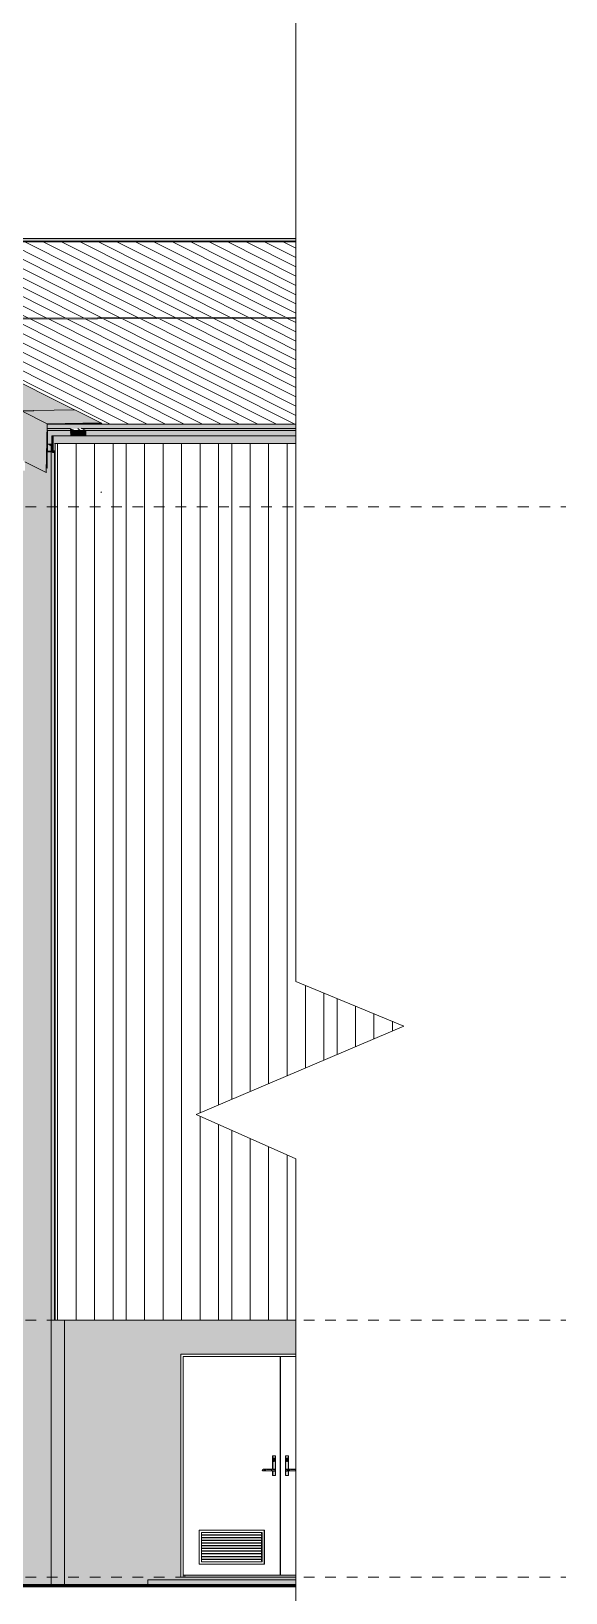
# Model space of a CAD drawing. Header units: metres. Extents: x 902 to 1205, y -4 to 36.
# Drawn here: x 1199.72 to 1204.71, y 5.09 to 19.68 of the extents above; entities that cross this region are included whole.
import ezdxf

# ---------------------------------------------------------------- set-up
doc = ezdxf.new("R2010")
doc.units = ezdxf.units.M
doc.linetypes.add('AEC_Center', pattern=[0.024, 0.012, -0.004, 0.004, -0.004])
for name, color, linetype, lineweight in [('A-DETL', 90, 'Continuous', 13), ('A-DOOR', 31, 'Continuous', 5), ('A-DOOR-FRAM', 31, 'Continuous', 5), ('A-FLOR', 192, 'Continuous', 5), ('A-FLOR-LEVL', 51, 'Continuous', 5), ('A-GLAZ', 151, 'Continuous', 5), ('A-ROOF', 132, 'Continuous', 5), ('A-ROOF-OTLN', 132, 'Continuous', 5), ('A-ROOF-PATT', 132, 'Continuous', 5), ('A-WALL', 113, 'Continuous', 5), ('A-WALL-PATT', 111, 'Continuous', 5), ('P-SANR-FIXT', 6, 'Continuous', 5), ('Q-SPCQ', 91, 'Continuous', 5)]:
    doc.layers.add(name, color=color, linetype=linetype, lineweight=lineweight)

# ---------------------------------------------------------------- blocks, each defined once
blk = doc.blocks.new('X_Door-Panel-Hinge-Standard - Standard-3351174-North - Grids B')
at = {"layer": 'A-DOOR'}
for p, q in [((1696.325, 5.26), (1696.325, 7.3)), ((1696.469, 7.3), (1696.325, 7.3)), ((1696.469, 5.26), (1696.325, 5.26))]:
    blk.add_line(p, q, dxfattribs=at)
blk = doc.blocks.new('X_Door-Panel-Hinge-Standard - Standard-3351107-North - Grids B')
at = {"layer": 'A-DOOR'}
for p, q in [((1695.417, 5.26), (1695.417, 7.3)), ((1696.323, 7.3), (1695.417, 7.3)), ((1696.323, 7.3), (1696.323, 5.26)), ((1695.567, 5.678), (1695.565, 5.68)), ((1695.565, 5.68), (1695.565, 5.36)), ((1695.565, 5.68), (1696.175, 5.68)), ((1695.567, 5.678), (1696.174, 5.678)), ((1695.567, 5.362), (1695.567, 5.678)), ((1695.587, 5.658), (1695.587, 5.382)), ((1695.587, 5.658), (1696.154, 5.658)), ((1695.587, 5.656), (1696.149, 5.656)), ((1696.15, 5.636), (1695.587, 5.636)), ((1695.587, 5.633), (1696.15, 5.633)), ((1696.15, 5.611), (1695.587, 5.611)), ((1695.587, 5.608), (1696.15, 5.608)), ((1696.15, 5.586), (1695.587, 5.586)), ((1695.587, 5.583), (1696.15, 5.583)), ((1696.15, 5.56), (1695.587, 5.56)), ((1695.587, 5.557), (1696.15, 5.557)), ((1696.148, 5.656), (1696.15, 5.636)), ((1696.148, 5.633), (1696.15, 5.611)), ((1696.148, 5.608), (1696.15, 5.586)), ((1696.148, 5.583), (1696.15, 5.56)), ((1696.148, 5.557), (1696.15, 5.535)), ((1696.149, 5.644), (1696.149, 5.656)), ((1696.149, 5.619), (1696.149, 5.633)), ((1696.149, 5.594), (1696.149, 5.608)), ((1696.149, 5.568), (1696.149, 5.583)), ((1696.149, 5.543), (1696.149, 5.557)), ((1696.15, 5.636), (1696.15, 5.633)), ((1696.15, 5.611), (1696.15, 5.608)), ((1696.15, 5.586), (1696.15, 5.583)), ((1696.15, 5.56), (1696.15, 5.557)), ((1696.151, 5.658), (1696.151, 5.382)), ((1696.154, 5.382), (1696.154, 5.658)), ((1696.175, 5.68), (1696.174, 5.678)), ((1696.174, 5.678), (1696.174, 5.362)), ((1696.175, 5.36), (1696.175, 5.68)), ((1696.15, 5.535), (1695.587, 5.535)), ((1695.587, 5.532), (1696.15, 5.532)), ((1696.15, 5.51), (1695.587, 5.51)), ((1695.587, 5.507), (1696.15, 5.507)), ((1696.15, 5.485), (1695.587, 5.485)), ((1695.587, 5.482), (1696.15, 5.482)), ((1696.15, 5.46), (1695.587, 5.46)), ((1695.587, 5.457), (1696.15, 5.457)), ((1696.15, 5.434), (1695.587, 5.434)), ((1695.587, 5.431), (1696.15, 5.431)), ((1696.15, 5.409), (1695.587, 5.409)), ((1695.587, 5.406), (1696.15, 5.406)), ((1696.148, 5.532), (1696.15, 5.51)), ((1696.148, 5.507), (1696.15, 5.485)), ((1696.148, 5.482), (1696.15, 5.46)), ((1696.148, 5.457), (1696.15, 5.434)), ((1696.148, 5.431), (1696.15, 5.409)), ((1696.148, 5.406), (1696.15, 5.384)), ((1696.149, 5.518), (1696.149, 5.532)), ((1696.149, 5.493), (1696.149, 5.507)), ((1696.149, 5.468), (1696.149, 5.482)), ((1696.149, 5.442), (1696.149, 5.457)), ((1696.149, 5.417), (1696.149, 5.431)), ((1696.149, 5.392), (1696.149, 5.406)), ((1696.15, 5.535), (1696.15, 5.532)), ((1696.15, 5.51), (1696.15, 5.507)), ((1696.15, 5.485), (1696.15, 5.482)), ((1696.15, 5.46), (1696.15, 5.457)), ((1696.15, 5.434), (1696.15, 5.431)), ((1696.15, 5.409), (1696.15, 5.406)), ((1696.323, 5.26), (1695.417, 5.26)), ((1695.567, 5.362), (1695.565, 5.36)), ((1695.565, 5.36), (1696.175, 5.36)), ((1696.174, 5.362), (1695.567, 5.362)), ((1696.15, 5.384), (1695.586, 5.384)), ((1695.587, 5.382), (1696.154, 5.382)), ((1696.174, 5.362), (1696.175, 5.36))]:
    blk.add_line(p, q, dxfattribs=at)
blk = doc.blocks.new('X_Door-Frame-Metal - Standard-3351378-North - Grids B')
at = {"layer": 'A-DOOR-FRAM'}
for p, q in [((1695.393, 5.24), (1695.393, 7.322)), ((1695.395, 7.322), (1695.393, 7.322)), ((1696.469, 7.322), (1695.395, 7.322)), ((1695.395, 7.322), (1695.395, 5.24)), ((1695.415, 5.24), (1695.415, 7.302)), ((1695.415, 7.302), (1696.469, 7.302)), ((1695.432, 5.24), (1695.432, 5.26)), ((1695.395, 5.24), (1695.393, 5.24)), ((1695.395, 5.24), (1695.415, 5.24))]:
    blk.add_line(p, q, dxfattribs=at)
blk = doc.blocks.new('X_Door-Handle-Lockwood 4800 Series Lever - Standard-764996-North - Grids B')
at = {"layer": 'A-DOOR'}
h = blk.add_hatch(color=256, dxfattribs=at)
h.paths.add_polyline_path([(1696.279, 6.374), (1696.272, 6.323), (1696.268, 6.321), (1696.261, 6.322), (1696.256, 6.328), (1696.256, 6.343), (1696.257, 6.348), (1696.263, 6.353), (1696.271, 6.352), (1696.276, 6.348), (1696.276, 6.354)])
h.paths.add_polyline_path([(1696.278, 6.19), (1696.279, 6.191), (1696.278, 6.375), (1696.253, 6.374), (1696.253, 6.248), (1696.271, 6.249), (1696.275, 6.243), (1696.274, 6.235), (1696.268, 6.23), (1696.261, 6.231), (1696.257, 6.232), (1696.253, 6.232), (1696.254, 6.19)])
for points in [[(1696.256, 6.331), (1696.257, 6.331), (1696.257, 6.343), (1696.256, 6.343)], [(1696.266, 6.321), (1696.271, 6.322), (1696.276, 6.331), (1696.275, 6.348), (1696.264, 6.353), (1696.257, 6.346), (1696.257, 6.328), (1696.261, 6.322)], [(1696.247, 6.24), (1696.246, 6.248), (1696.196, 6.246), (1696.197, 6.24), (1696.21, 6.24)], [(1696.196, 6.232), (1696.246, 6.234), (1696.247, 6.24), (1696.197, 6.238), (1696.196, 6.233)], [(1696.252, 6.24), (1696.274, 6.24), (1696.268, 6.246), (1696.246, 6.247), (1696.25, 6.242)], [(1696.256, 6.232), (1696.269, 6.234), (1696.274, 6.24), (1696.25, 6.238), (1696.247, 6.233), (1696.252, 6.232)]]:
    blk.add_hatch(color=256, dxfattribs=at).paths.add_polyline_path(points)
h = blk.add_hatch(color=256, dxfattribs=at)
h.paths.add_polyline_path([(1696.167, 6.232), (1696.182, 6.234), (1696.196, 6.233), (1696.188, 6.24), (1696.164, 6.24)])
h.paths.add_polyline_path([(1696.167, 6.232), (1696.161, 6.24), (1696.164, 6.232)])
h = blk.add_hatch(color=256, dxfattribs=at)
h.paths.add_polyline_path([(1696.167, 6.248), (1696.163, 6.247), (1696.164, 6.244), (1696.166, 6.247)])
h.paths.add_polyline_path([(1696.171, 6.24), (1696.191, 6.24), (1696.196, 6.247), (1696.167, 6.248), (1696.164, 6.24), (1696.171, 6.24)])
h = blk.add_hatch(color=256, dxfattribs=at)
h.paths.add_polyline_path([(1696.251, 6.191), (1696.253, 6.191), (1696.251, 6.232)])
h.paths.add_polyline_path([(1696.251, 6.247), (1696.253, 6.248), (1696.251, 6.248)])
for p, q in [((1696.251, 6.247), (1696.251, 6.374)), ((1696.254, 6.375), (1696.252, 6.375)), ((1696.253, 6.374), (1696.253, 6.248)), ((1696.278, 6.375), (1696.254, 6.375)), ((1696.256, 6.331), (1696.256, 6.343)), ((1696.257, 6.343), (1696.257, 6.331)), ((1696.266, 6.353), (1696.264, 6.353)), ((1696.264, 6.321), (1696.266, 6.321)), ((1696.276, 6.331), (1696.276, 6.343)), ((1696.277, 6.357), (1696.277, 6.353)), ((1696.279, 6.191), (1696.279, 6.374)), ((1696.164, 6.248), (1696.163, 6.248)), ((1696.163, 6.232), (1696.164, 6.232)), ((1696.245, 6.248), (1696.195, 6.248)), ((1696.195, 6.232), (1696.245, 6.232)), ((1696.251, 6.239), (1696.251, 6.241)), ((1696.251, 6.191), (1696.251, 6.233)), ((1696.252, 6.19), (1696.254, 6.19)), ((1696.253, 6.232), (1696.253, 6.191)), ((1696.254, 6.19), (1696.278, 6.19)), ((1696.267, 6.248), (1696.264, 6.248)), ((1696.264, 6.232), (1696.267, 6.232))]:
    blk.add_line(p, q, dxfattribs=at)
at = {"layer": 'A-DOOR', "flags": 128}
for points in [[(1696.195, 6.248), (1696.194, 6.248), (1696.193, 6.248), (1696.192, 6.248), (1696.191, 6.248), (1696.19, 6.248), (1696.189, 6.248), (1696.188, 6.248), (1696.187, 6.248), (1696.186, 6.248), (1696.185, 6.248), (1696.183, 6.248), (1696.182, 6.248), (1696.181, 6.248), (1696.18, 6.248), (1696.179, 6.248), (1696.178, 6.248), (1696.177, 6.248), (1696.177, 6.248), (1696.176, 6.248), (1696.175, 6.248), (1696.174, 6.248), (1696.173, 6.248), (1696.172, 6.248), (1696.171, 6.248), (1696.171, 6.248), (1696.17, 6.248), (1696.169, 6.248), (1696.169, 6.248), (1696.168, 6.248), (1696.167, 6.248), (1696.167, 6.248), (1696.166, 6.248), (1696.166, 6.248), (1696.166, 6.248), (1696.165, 6.248), (1696.165, 6.248), (1696.164, 6.248), (1696.164, 6.248), (1696.164, 6.248), (1696.164, 6.248)], [(1696.164, 6.232), (1696.164, 6.232), (1696.164, 6.232), (1696.165, 6.232), (1696.165, 6.232), (1696.165, 6.232), (1696.166, 6.232), (1696.166, 6.232), (1696.167, 6.232), (1696.167, 6.232), (1696.168, 6.232), (1696.168, 6.232), (1696.169, 6.232), (1696.17, 6.232), (1696.171, 6.232), (1696.171, 6.232), (1696.172, 6.232), (1696.173, 6.232), (1696.174, 6.232), (1696.175, 6.232), (1696.175, 6.232), (1696.176, 6.232), (1696.177, 6.232), (1696.178, 6.232), (1696.179, 6.232), (1696.18, 6.232), (1696.181, 6.232), (1696.182, 6.232), (1696.183, 6.232), (1696.184, 6.232), (1696.185, 6.232), (1696.186, 6.232), (1696.187, 6.232), (1696.188, 6.232), (1696.19, 6.232), (1696.191, 6.232), (1696.192, 6.232), (1696.193, 6.232), (1696.194, 6.232), (1696.195, 6.232), (1696.195, 6.232)], [(1696.268, 6.248), (1696.268, 6.248), (1696.268, 6.248), (1696.268, 6.248), (1696.267, 6.248), (1696.267, 6.248), (1696.267, 6.248), (1696.267, 6.248), (1696.266, 6.248), (1696.266, 6.248), (1696.266, 6.248), (1696.265, 6.248), (1696.265, 6.248), (1696.264, 6.248), (1696.264, 6.248), (1696.263, 6.248), (1696.262, 6.248), (1696.262, 6.248), (1696.261, 6.248), (1696.26, 6.248), (1696.26, 6.248), (1696.259, 6.248), (1696.258, 6.248), (1696.257, 6.248), (1696.256, 6.248), (1696.255, 6.248), (1696.254, 6.248), (1696.253, 6.248), (1696.253, 6.248), (1696.252, 6.248), (1696.251, 6.248), (1696.25, 6.248), (1696.249, 6.248), (1696.247, 6.248), (1696.246, 6.248), (1696.245, 6.248)], [(1696.245, 6.232), (1696.247, 6.232), (1696.248, 6.232), (1696.249, 6.232), (1696.25, 6.232), (1696.251, 6.232), (1696.252, 6.232), (1696.253, 6.232), (1696.254, 6.232), (1696.255, 6.232), (1696.255, 6.232), (1696.256, 6.232), (1696.257, 6.232), (1696.258, 6.232), (1696.259, 6.232), (1696.26, 6.232), (1696.26, 6.232), (1696.261, 6.232), (1696.262, 6.232), (1696.262, 6.232), (1696.263, 6.232), (1696.264, 6.232), (1696.264, 6.232), (1696.265, 6.232), (1696.265, 6.232), (1696.266, 6.232), (1696.266, 6.232), (1696.266, 6.232), (1696.267, 6.232), (1696.267, 6.232), (1696.267, 6.232), (1696.267, 6.232), (1696.268, 6.232), (1696.268, 6.232), (1696.268, 6.232), (1696.268, 6.232)], [(1696.267, 6.248), (1696.268, 6.248), (1696.268, 6.248), (1696.268, 6.248), (1696.268, 6.248)], [(1696.268, 6.232), (1696.268, 6.232), (1696.268, 6.232), (1696.268, 6.232), (1696.267, 6.232), (1696.267, 6.232)], [(1696.268, 6.248), (1696.268, 6.248), (1696.268, 6.248), (1696.269, 6.248), (1696.269, 6.248), (1696.269, 6.248), (1696.27, 6.248), (1696.27, 6.248), (1696.27, 6.248), (1696.271, 6.247), (1696.271, 6.247), (1696.271, 6.247), (1696.271, 6.247), (1696.272, 6.247), (1696.272, 6.247), (1696.272, 6.247), (1696.273, 6.246), (1696.273, 6.246), (1696.273, 6.246), (1696.273, 6.246), (1696.274, 6.246), (1696.274, 6.245), (1696.274, 6.245), (1696.274, 6.245), (1696.274, 6.245), (1696.275, 6.244), (1696.275, 6.244), (1696.275, 6.244), (1696.275, 6.243), (1696.275, 6.243), (1696.275, 6.243), (1696.275, 6.243), (1696.275, 6.242), (1696.276, 6.242), (1696.276, 6.242), (1696.276, 6.241), (1696.276, 6.241), (1696.276, 6.241), (1696.276, 6.24), (1696.276, 6.24), (1696.276, 6.24)], [(1696.276, 6.24), (1696.276, 6.24), (1696.276, 6.239), (1696.276, 6.239), (1696.276, 6.239), (1696.276, 6.238), (1696.276, 6.238), (1696.275, 6.238), (1696.275, 6.237), (1696.275, 6.237), (1696.275, 6.237), (1696.275, 6.237), (1696.275, 6.236), (1696.275, 6.236), (1696.275, 6.236), (1696.274, 6.235), (1696.274, 6.235), (1696.274, 6.235), (1696.274, 6.235), (1696.274, 6.234), (1696.273, 6.234), (1696.273, 6.234), (1696.273, 6.234), (1696.273, 6.234), (1696.272, 6.233), (1696.272, 6.233), (1696.272, 6.233), (1696.272, 6.233), (1696.271, 6.233), (1696.271, 6.233), (1696.271, 6.233), (1696.27, 6.232), (1696.27, 6.232), (1696.27, 6.232), (1696.269, 6.232), (1696.269, 6.232), (1696.269, 6.232), (1696.268, 6.232), (1696.268, 6.232), (1696.268, 6.232), (1696.268, 6.232)]]:
    blk.add_lwpolyline(points, dxfattribs=at)
at = {"layer": 'A-DOOR'}
for centre, major_axis, start_param, end_param in [((1696.252, 6.374), (0, 0.001), 0, 1.570796), ((1696.254, 6.374), (0, 0.001), 0, 1.570796), ((1696.266, 6.343), (0, 0.01), 1.047198, 1.570796), ((1696.266, 6.331), (0, 0.01), 1.570796, 3.141593), ((1696.266, 6.343), (0, 0.01), 4.712389, 7.853982), ((1696.266, 6.331), (0, 0.01), 1.570796, 4.712389), ((1696.266, 6.343), (0, 0.01), 5.497787, 7.068583), ((1696.264, 6.343), (0, 0.01), 5.497787, 6.021386), ((1696.264, 6.343), (0, 0.01), 5.497787, 6.021386), ((1696.266, 6.331), (0, 0.01), 3.926991, 4.45059), ((1696.278, 6.374), (0, 0.001), 4.712389, 6.283185), ((1696.163, 6.24), (0, 0.008), 0, 1.570796), ((1696.163, 6.24), (0, 0.008), 1.570796, 3.141593), ((1696.252, 6.191), (0, 0.001), 1.570796, 3.141593), ((1696.254, 6.191), (0, 0.001), 1.570796, 3.141593), ((1696.266, 6.24), (0, 0.01), 4.712389, 6.806784), ((1696.266, 6.24), (0, 0.01), 2.617994, 4.712389), ((1696.264, 6.24), (0, 0.008), 5.759587, 6.544985), ((1696.264, 6.24), (0, 0.008), 2.879793, 3.665191), ((1696.264, 6.24), (0, 0.01), 4.712389, 6.021386), ((1696.264, 6.24), (0, 0.01), 3.403392, 4.712389), ((1696.278, 6.191), (0, 0.001), 3.141593, 4.712389)]:
    blk.add_ellipse(centre, major_axis=major_axis, ratio=0.984808, start_param=start_param, end_param=end_param, dxfattribs=at)
blk = doc.blocks.new('X_Door-Handle-Lockwood 4800 Series Lever - Standard-765406-North - Grids B')
at = {"layer": 'A-DOOR'}
h = blk.add_hatch(color=256, dxfattribs=at)
h.paths.add_polyline_path([(1696.399, 6.374), (1696.392, 6.323), (1696.388, 6.321), (1696.381, 6.322), (1696.376, 6.328), (1696.376, 6.343), (1696.377, 6.348), (1696.383, 6.353), (1696.391, 6.352), (1696.396, 6.346), (1696.396, 6.354)])
h.paths.add_polyline_path([(1696.398, 6.19), (1696.399, 6.191), (1696.398, 6.233), (1696.393, 6.233), (1696.386, 6.23), (1696.379, 6.233), (1696.376, 6.24), (1696.379, 6.247), (1696.386, 6.25), (1696.393, 6.247), (1696.396, 6.247), (1696.399, 6.248), (1696.398, 6.375), (1696.373, 6.374), (1696.374, 6.19)])
for points in [[(1696.376, 6.331), (1696.377, 6.331), (1696.377, 6.343), (1696.376, 6.343)], [(1696.387, 6.321), (1696.391, 6.322), (1696.396, 6.331), (1696.395, 6.348), (1696.389, 6.353), (1696.378, 6.348), (1696.377, 6.343), (1696.377, 6.331), (1696.382, 6.322)], [(1696.398, 6.24), (1696.414, 6.24), (1696.419, 6.247), (1696.398, 6.247), (1696.387, 6.246), (1696.387, 6.24), (1696.395, 6.24)], [(1696.408, 6.232), (1696.419, 6.234), (1696.414, 6.24), (1696.387, 6.24), (1696.387, 6.234), (1696.408, 6.232)], [(1696.469, 6.232), (1696.469, 6.238), (1696.469, 6.24), (1696.42, 6.238), (1696.419, 6.232)], [(1696.469, 6.24), (1696.469, 6.248), (1696.42, 6.246), (1696.42, 6.24)]]:
    blk.add_hatch(color=256, dxfattribs=at).paths.add_polyline_path(points)
for p, q in [((1696.371, 6.191), (1696.371, 6.374)), ((1696.374, 6.375), (1696.372, 6.375)), ((1696.373, 6.374), (1696.373, 6.191)), ((1696.398, 6.375), (1696.374, 6.375)), ((1696.376, 6.331), (1696.376, 6.343)), ((1696.377, 6.343), (1696.377, 6.331)), ((1696.387, 6.353), (1696.384, 6.353)), ((1696.384, 6.321), (1696.387, 6.321)), ((1696.396, 6.331), (1696.396, 6.343)), ((1696.397, 6.357), (1696.397, 6.353)), ((1696.399, 6.247), (1696.399, 6.374)), ((1696.372, 6.19), (1696.374, 6.19)), ((1696.374, 6.19), (1696.398, 6.19)), ((1696.388, 6.248), (1696.384, 6.248)), ((1696.384, 6.232), (1696.388, 6.232)), ((1696.399, 6.191), (1696.399, 6.233)), ((1696.469, 6.248), (1696.419, 6.248)), ((1696.419, 6.232), (1696.469, 6.232))]:
    blk.add_line(p, q, dxfattribs=at)
at = {"layer": 'A-DOOR', "flags": 128}
for points in [[(1696.419, 6.248), (1696.418, 6.248), (1696.417, 6.248), (1696.416, 6.248), (1696.414, 6.248), (1696.413, 6.248), (1696.412, 6.248), (1696.411, 6.248), (1696.41, 6.248), (1696.409, 6.248), (1696.408, 6.248), (1696.407, 6.248), (1696.406, 6.248), (1696.405, 6.248), (1696.404, 6.248), (1696.403, 6.248), (1696.402, 6.248), (1696.401, 6.248), (1696.4, 6.248), (1696.399, 6.248), (1696.398, 6.248), (1696.397, 6.248), (1696.397, 6.248), (1696.396, 6.248), (1696.395, 6.248), (1696.394, 6.248), (1696.394, 6.248), (1696.393, 6.248), (1696.392, 6.248), (1696.392, 6.248), (1696.391, 6.248), (1696.39, 6.248), (1696.39, 6.248), (1696.39, 6.248), (1696.389, 6.248), (1696.389, 6.248), (1696.388, 6.248), (1696.388, 6.248), (1696.388, 6.248), (1696.388, 6.248), (1696.388, 6.248)], [(1696.388, 6.232), (1696.388, 6.232), (1696.388, 6.232), (1696.388, 6.232), (1696.389, 6.232), (1696.389, 6.232), (1696.389, 6.232), (1696.39, 6.232), (1696.39, 6.232), (1696.391, 6.232), (1696.391, 6.232), (1696.392, 6.232), (1696.393, 6.232), (1696.393, 6.232), (1696.394, 6.232), (1696.395, 6.232), (1696.396, 6.232), (1696.396, 6.232), (1696.397, 6.232), (1696.398, 6.232), (1696.399, 6.232), (1696.4, 6.232), (1696.401, 6.232), (1696.402, 6.232), (1696.403, 6.232), (1696.404, 6.232), (1696.405, 6.232), (1696.406, 6.232), (1696.407, 6.232), (1696.408, 6.232), (1696.409, 6.232), (1696.41, 6.232), (1696.411, 6.232), (1696.412, 6.232), (1696.413, 6.232), (1696.414, 6.232), (1696.415, 6.232), (1696.416, 6.232), (1696.417, 6.232), (1696.418, 6.232), (1696.419, 6.232)]]:
    blk.add_lwpolyline(points, dxfattribs=at)
at = {"layer": 'A-DOOR'}
for centre, major_axis, start_param, end_param in [((1696.372, 6.374), (0, 0.001), 0, 1.570796), ((1696.374, 6.374), (0, 0.001), 0, 1.570796), ((1696.386, 6.343), (0, 0.01), 6.021386, 7.853982), ((1696.386, 6.331), (0, 0.01), 1.570796, 3.403392), ((1696.387, 6.343), (0, 0.01), 4.712389, 7.853982), ((1696.387, 6.331), (0, 0.01), 1.570796, 4.712389), ((1696.398, 6.374), (0, 0.001), 4.712389, 6.283185), ((1696.372, 6.191), (0, 0.001), 1.570796, 3.141593), ((1696.374, 6.191), (0, 0.001), 1.570796, 3.141593), ((1696.386, 6.24), (0, 0.01), 5.497787, 7.853982), ((1696.386, 6.24), (0, 0.01), 1.570796, 3.926991), ((1696.384, 6.24), (0, 0.008), 0.523599, 1.047198), ((1696.384, 6.24), (0, 0.008), 2.094395, 2.617994), ((1696.384, 6.24), (0, 0.008), 5.759587, 6.544985), ((1696.384, 6.24), (0, 0.008), 2.879793, 3.665191), ((1696.384, 6.24), (0, 0.01), 5.497787, 6.021386), ((1696.384, 6.24), (0, 0.01), 3.403392, 3.926991), ((1696.398, 6.191), (0, 0.001), 3.141593, 4.712389)]:
    blk.add_ellipse(centre, major_axis=major_axis, ratio=0.984808, start_param=start_param, end_param=end_param, dxfattribs=at)
blk = doc.blocks.new('Downpipe - L Spreader - Default-3251983-North - Grids B')
at = {"layer": 'P-SANR-FIXT'}
blk.add_line((1694.646, 15.375), (1694.652, 15.38), dxfattribs=at)
blk = doc.blocks.new('Static Line_Sayfa_Metal Deck_Pan Mount - Up to 15 _ pitch - Max 2 Users-1845519-North - Grids B')
at = {"layer": 'Q-SPCQ'}
for points in [[(1693.11, 16.918), (1693.109, 16.935), (1693.084, 16.947), (1693.085, 16.944), (1693.109, 16.932), (1693.11, 16.918)], [(1693.084, 16.931), (1693.109, 16.932), (1693.085, 16.944), (1693.084, 16.931)], [(1693.654, 16.918), (1693.653, 16.935), (1693.109, 16.935), (1693.11, 16.918), (1693.604, 16.918)], [(1693.305, 16.946), (1693.3, 16.948), (1693.3, 16.943), (1693.305, 16.941)], [(1693.31, 16.944), (1693.31, 16.948), (1693.305, 16.946), (1693.305, 16.946), (1693.31, 16.944)], [(1693.309, 16.939), (1693.437, 16.941), (1693.438, 16.946), (1693.31, 16.944), (1693.309, 16.94)]]:
    blk.add_hatch(color=256, dxfattribs=at).paths.add_polyline_path(points)
h = blk.add_hatch(color=256, dxfattribs=at)
h.paths.add_polyline_path([(1693.604, 16.935), (1693.653, 16.935), (1693.628, 16.947), (1693.438, 16.946), (1693.437, 16.939), (1693.309, 16.941), (1693.309, 16.944), (1693.305, 16.946), (1693.304, 16.941), (1693.3, 16.943), (1693.3, 16.947), (1693.084, 16.947), (1693.109, 16.935), (1693.439, 16.935)])
h.paths.add_polyline_path([(1693.305, 16.946), (1693.304, 16.947), (1693.304, 16.946)])
h = blk.add_hatch(color=256, dxfattribs=at)
h.paths.add_polyline_path([(1693.418, 17.014), (1693.422, 17.004), (1693.423, 17.014)])
h.paths.add_polyline_path([(1693.414, 17.012), (1693.42, 17.004), (1693.418, 17.014)])
h.paths.add_polyline_path([(1693.438, 16.946), (1693.439, 16.994), (1693.433, 16.994), (1693.419, 16.989), (1693.415, 16.993), (1693.414, 16.996), (1693.414, 17.012), (1693.316, 16.962), (1693.31, 16.946), (1693.344, 16.946)])
h.paths.add_polyline_path([(1693.429, 16.998), (1693.438, 17.001), (1693.437, 17.005), (1693.429, 16.999)])
h.paths.add_polyline_path([(1693.427, 17.013), (1693.423, 17.014), (1693.424, 17.004)])
h.paths.add_polyline_path([(1693.431, 17.011), (1693.427, 17.013), (1693.425, 17.003)])
h.paths.add_polyline_path([(1693.434, 17.008), (1693.431, 17.011), (1693.427, 17.002)])
h.paths.add_polyline_path([(1693.428, 17), (1693.437, 17.005), (1693.434, 17.008), (1693.43, 17.003)])
h = blk.add_hatch(color=256, dxfattribs=at)
h.paths.add_polyline_path([(1696.254, 17.006), (1696.469, 17.009), (1696.469, 17.01), (1696.421, 17.01), (1696.385, 17.01), (1696.312, 17.01), (1696.254, 17.009)])
h.paths.add_polyline_path([(1693.422, 16.996), (1696.254, 17.006), (1696.254, 17.009), (1696.109, 17.01), (1696.112, 17.008), (1696.054, 17.009), (1695.63, 17.008), (1695.469, 17.007), (1695.328, 17.006), (1695.258, 17.007), (1695.252, 17.006), (1694.991, 17.005), (1694.992, 17.005), (1694.91, 17.005), (1694.89, 17.005), (1694.838, 17.005), (1693.437, 16.999), (1693.422, 16.997)])
h.paths.add_polyline_path([(1693.43, 17), (1693.428, 17.001), (1693.429, 17)])
h = blk.add_hatch(color=256, dxfattribs=at)
h.paths.add_polyline_path([(1693.567, 16.994), (1693.56, 16.995), (1693.577, 16.995)])
h.paths.add_polyline_path([(1694.437, 16.996), (1694.44, 16.998), (1694.451, 16.998)])
h.paths.add_polyline_path([(1695.145, 16.999), (1695.148, 17), (1695.159, 17)])
h.paths.add_polyline_path([(1693.456, 16.993), (1693.604, 16.993), (1693.681, 16.994), (1693.698, 16.994), (1693.808, 16.994), (1693.809, 16.995), (1693.854, 16.995), (1693.897, 16.996), (1693.919, 16.996), (1693.919, 16.994), (1694.829, 16.999), (1694.827, 16.998), (1694.904, 16.998), (1695.878, 17.002), (1695.878, 17.005), (1693.433, 16.994), (1693.446, 16.993)])
h.paths.add_polyline_path([(1695.967, 17.002), (1695.989, 17.002), (1695.989, 17.005), (1695.967, 17.005)])
h.paths.add_polyline_path([(1695.939, 17.001), (1695.937, 17.002), (1695.967, 17.002), (1695.967, 17.005), (1695.878, 17.003), (1695.878, 17.002), (1695.937, 17.001)])
h.paths.add_polyline_path([(1696.054, 17.002), (1696.077, 17.005), (1695.989, 17.003), (1695.989, 17.002), (1696.05, 17.002)])
h.paths.add_polyline_path([(1696.109, 17.002), (1696.112, 17.003), (1696.222, 17.003), (1696.298, 17.006), (1696.077, 17.005), (1696.077, 17.002), (1696.088, 17.002)])
h.paths.add_polyline_path([(1696.468, 17.003), (1696.469, 17.004), (1696.469, 17.007), (1696.431, 17.006), (1696.431, 17.004), (1696.442, 17.003)])
for p, q in [((1693.084, 16.947), (1693.083, 16.932)), ((1693.109, 16.935), (1693.084, 16.947)), ((1693.084, 16.947), (1693.3, 16.947)), ((1693.084, 16.931), (1693.085, 16.944)), ((1693.085, 16.944), (1693.109, 16.932)), ((1693.11, 16.918), (1693.109, 16.935)), ((1693.109, 16.935), (1693.653, 16.935)), ((1693.109, 16.932), (1693.11, 16.918)), ((1693.3, 16.948), (1693.3, 16.943)), ((1693.3, 16.948), (1693.305, 16.946)), ((1693.302, 16.947), (1693.305, 16.947)), ((1693.31, 16.948), (1693.304, 16.948)), ((1693.305, 16.946), (1693.309, 16.944)), ((1693.309, 16.947), (1693.309, 16.951)), ((1693.309, 16.939), (1693.437, 16.939)), ((1693.31, 16.95), (1693.31, 16.946)), ((1693.319, 16.966), (1693.413, 17.013)), ((1693.414, 17.012), (1693.32, 16.966)), ((1696.469, 17.011), (1693.421, 17.001)), ((1693.421, 16.993), (1696.469, 17.003)), ((1693.429, 17.012), (1693.428, 17.013)), ((1693.437, 16.947), (1693.628, 16.947)), ((1693.438, 16.946), (1693.439, 16.993)), ((1693.628, 16.947), (1693.653, 16.935)), ((1693.653, 16.935), (1693.654, 16.918))]:
    blk.add_line(p, q, dxfattribs=at)
for centre, major_axis, ratio, start_param, end_param in [((1693.305, 16.948), (-0.005, 0.00008), 0.085832, 4.887576, 6.283185), ((1693.326, 16.951), (0.0079, 0.0156), 0.98106, 0.912847, 2.029858), ((1693.309, 16.947), (0, 0.003), 0.17365, 3.054326, 4.625123), ((1693.309, 16.947), (0, 0.008), 0.17365, 3.141593, 4.625123), ((1693.327, 16.95), (0.0079, 0.0156), 0.98106, 0.912847, 2.029858), ((1693.421, 16.997), (0.0079, 0.0156), 0.98106, 0, 0.912847), ((1693.421, 16.996), (0.0079, 0.0156), 0.98106, 5.280775, 7.196033), ((1693.421, 16.997), (0.00337, 0.0067), 0.98106, 0.459062, 1.506259), ((1693.421, 16.996), (0.00337, 0.0067), 0.98106, 5.43325, 8.313043), ((1693.421, 16.996), (0.00337, 0.0067), 0.98106, 2.029858, 4.909651), ((1693.421, 16.997), (0.00337, 0.0067), 0.98106, 3.338855, 4.909651), ((1693.421, 16.997), (0, 0.004), 0.17365, 4.625123, 7.766715), ((1693.421, 16.997), (0, 0.004), 0.17365, 1.48353, 4.625123), ((1693.421, 16.997), (0.00337, 0.0067), 0.98106, 5.69505, 6.283185), ((1693.437, 16.947), (0, 0.008), 0.17365, 3.141593, 4.625123)]:
    blk.add_ellipse(centre, major_axis=major_axis, ratio=ratio, start_param=start_param, end_param=end_param, dxfattribs=at)
blk = doc.blocks.new('Ridge Capping - Ridge Capping-1882401-North - Grids B')
at = {"layer": 'A-ROOF'}
for points in [[(1696.469, 17.72), (1696.469, 17.746), (1691.224, 17.746), (1691.276, 17.72), (1695.949, 17.72)], [(1692.823, 17.716), (1696.469, 17.716), (1696.469, 17.72), (1691.276, 17.72), (1691.283, 17.716), (1691.78, 17.716)]]:
    blk.add_hatch(color=256, dxfattribs=at).paths.add_polyline_path(points)
for p, q in [((1696.469, 17.746), (1691.224, 17.746)), ((1691.276, 17.72), (1696.469, 17.72)), ((1691.283, 17.716), (1696.469, 17.716))]:
    blk.add_line(p, q, dxfattribs=at)
blk = doc.blocks.new('Roof Gutters1 - Roof Gutters-1884510-North - Grids B')
at = {"layer": 'A-ROOF'}
blk.add_hatch(color=256, dxfattribs=at).paths.add_polyline_path([(1693.825, 16.137), (1694.018, 16.138), (1694.401, 16.145), (1691.22, 17.748), (1691.099, 17.746), (1691.111, 17.729), (1690.641, 17.741), (1692.823, 16.642)])
for p, q in [((1694.401, 16.145), (1691.22, 17.748)), ((1694.021, 16.137), (1693.825, 16.137))]:
    blk.add_line(p, q, dxfattribs=at)
blk = doc.blocks.new('Roof Gutters3 - Roof Gutters-1885272-North - Grids B')
at = {"layer": 'A-ROOF'}
for points in [[(1694.138, 15.56), (1694.145, 16.014), (1693.905, 16.134), (1693.902, 16.134), (1693.902, 16.052), (1693.902, 15.678), (1693.918, 15.671), (1693.938, 15.671), (1693.938, 15.661), (1694.125, 15.566)], [(1694.145, 16.014), (1694.646, 16.023), (1694.405, 16.145), (1693.905, 16.135), (1694.125, 16.024)]]:
    blk.add_hatch(color=256, dxfattribs=at).paths.add_polyline_path(points)
h = blk.add_hatch(color=256, dxfattribs=at)
h.paths.add_polyline_path([(1694.647, 16.023), (1694.652, 16.016), (1694.657, 16.016)])
h.paths.add_polyline_path([(1694.138, 15.56), (1694.141, 15.56), (1694.147, 16.011), (1694.647, 16.02), (1694.646, 16.023), (1694.145, 16.014), (1694.14, 15.678)])
for p, q in [((1694.145, 16.014), (1693.905, 16.135)), ((1694.018, 16.138), (1694.405, 16.145)), ((1694.647, 16.023), (1694.405, 16.145)), ((1694.145, 16.014), (1694.138, 15.56)), ((1694.647, 16.023), (1694.145, 16.014)), ((1694.147, 16.011), (1694.647, 16.02)), ((1694.652, 16.016), (1694.646, 16.019)), ((1694.657, 16.016), (1694.647, 16.023)), ((1694.65, 16.02), (1694.647, 16.021)), ((1694.647, 16.02), (1694.652, 16.016)), ((1694.652, 16.016), (1694.657, 16.016)), ((1694.138, 15.56), (1693.938, 15.661)), ((1694.138, 15.56), (1694.141, 15.56))]:
    blk.add_line(p, q, dxfattribs=at)
blk = doc.blocks.new('Window Unit_2 Bay - 2400x3050-V122-North - Grids B')
at = {"layer": 'A-GLAZ'}
blk.add_hatch(color=256, dxfattribs=at).paths.add_polyline_path([(1695.949, 5.24), (1696.469, 5.24), (1696.469, 5.26), (1695.432, 5.26), (1695.432, 5.24)])

msp = doc.modelspace()

# ---------------------------------------------------------------- hatches: boundary and pattern name
at = {"layer": 'A-FLOR'}
msp.add_hatch(color=256, dxfattribs=at).paths.add_polyline_path([(1200.804, 5.17), (1202.187, 5.171), (1202.187, 5.215), (1200.804, 5.215), (1200.804, 5.171)])
at = {"layer": 'A-ROOF'}
for points in [[(1199.865, 15.6), (1199.864, 15.971), (1199.859, 15.603), (1199.862, 15.601)], [(1199.865, 16.011), (1199.864, 15.971), (1199.865, 15.971)], [(1202.187, 15.971), (1202.187, 16.011), (1199.865, 16.011), (1199.865, 15.971), (1201.667, 15.971)], [(1200.119, 15.911), (1200.119, 15.952), (1200.078, 15.971), (1200.079, 15.931), (1200.107, 15.917)], [(1200.079, 15.904), (1200.119, 15.904), (1200.119, 15.911), (1200.079, 15.931)], [(1200.119, 15.911), (1200.224, 15.911), (1200.224, 15.952), (1200.119, 15.952)], [(1200.224, 15.904), (1200.224, 15.911), (1200.119, 15.911), (1200.119, 15.904), (1200.128, 15.904)]]:
    msp.add_hatch(color=256, dxfattribs=at).paths.add_polyline_path(points)
h = msp.add_hatch(color=256, dxfattribs=at)
h.paths.add_polyline_path([(1199.866, 15.954), (1200.078, 15.954), (1200.078, 15.971), (1199.865, 15.97), (1199.865, 15.954)])
h.paths.add_polyline_path([(1201.667, 15.954), (1202.187, 15.954), (1202.187, 15.971), (1200.185, 15.971), (1200.224, 15.954), (1201.146, 15.954)])
at = {"layer": 'A-ROOF-OTLN'}
for points in [[(1199.915, 15.748), (1199.919, 15.763), (1199.919, 15.904), (1199.908, 15.904), (1199.908, 15.759), (1199.866, 15.761), (1199.865, 15.754), (1199.908, 15.754), (1199.908, 15.899), (1199.918, 15.899), (1199.917, 15.761), (1199.914, 15.752)], [(1199.935, 15.763), (1199.935, 15.83), (1202.187, 15.83), (1202.187, 15.904), (1199.919, 15.904), (1199.919, 15.763)], [(1199.914, 15.754), (1199.918, 15.766), (1199.918, 15.899), (1199.908, 15.899), (1199.908, 15.754), (1199.914, 15.754)], [(1199.933, 15.748), (1199.935, 15.763), (1199.918, 15.761), (1199.915, 15.748), (1199.931, 15.748)]]:
    msp.add_hatch(color=256, dxfattribs=at).paths.add_polyline_path(points)
h = msp.add_hatch(color=256, dxfattribs=at)
h.paths.add_polyline_path([(1199.901, 15.829), (1199.908, 15.829), (1199.908, 15.904), (1200.079, 15.904), (1200.079, 15.954), (1199.866, 15.952), (1199.866, 15.829)])
h.paths.add_polyline_path([(1201.146, 15.904), (1202.187, 15.904), (1202.187, 15.954), (1200.224, 15.952), (1200.224, 15.904), (1200.625, 15.904)])
at = {"layer": 'A-ROOF-PATT'}
h = msp.add_hatch(dxfattribs=at)
h.set_pattern_fill('FP_271', color=256, style=0, pattern_type=2)
h.set_pattern_definition([(134.856, (6.82862, 416.704), (-0.174330657, -2.66e-07), [])])
h.paths.add_polyline_path([(1200.224, 15.952), (1200.182, 15.973), (1200.078, 15.972), (1200.119, 15.952)])
h.paths.add_polyline_path([(1199.619, 16.092), (1199.619, 16.092), (1199.62, 16.134), (1199.541, 16.132), (1199.523, 16.121), (1196.396, 17.697), (1171.606, 17.697), (1171.604, 16.103), (1171.599, 16.103), (1171.585, 16.113), (1171.395, 16.113), (1171.395, 16.092), (1199.582, 16.092)])
h.paths.add_polyline_path([(1172.669, 16.969), (1172.673, 16.969), (1172.671, 16.962), (1172.67, 16.965)])
h.paths.add_polyline_path([(1172.664, 16.967), (1172.669, 16.969), (1172.668, 16.962), (1172.664, 16.967)])
h.paths.add_polyline_path([(1174.905, 16.956), (1174.271, 16.955), (1174.27, 16.954), (1173.128, 16.95), (1173.122, 16.951), (1173.096, 16.95), (1172.689, 16.946), (1172.689, 16.902), (1172.89, 16.902), (1172.903, 16.89), (1172.903, 16.873), (1172.353, 16.873), (1172.353, 16.887), (1172.34, 16.887), (1172.34, 16.902), (1172.559, 16.904), (1172.559, 16.905), (1172.569, 16.922), (1172.664, 16.967), (1172.667, 16.946), (1172.672, 16.944), (1172.677, 16.946), (1172.677, 16.949), (1172.677, 16.95), (1172.681, 16.953), (1172.681, 16.955), (1172.678, 16.955), (1172.68, 16.957), (1172.686, 16.962), (1172.691, 16.956), (1173.303, 16.958), (1173.327, 16.958), (1173.618, 16.959), (1173.712, 16.96), (1174.005, 16.96), (1174.078, 16.961), (1174.348, 16.962), (1174.348, 16.961), (1174.411, 16.962), (1174.604, 16.962), (1174.636, 16.963), (1174.982, 16.964), (1175.199, 16.965), (1175.242, 16.966), (1175.522, 16.966), (1175.55, 16.967), (1175.76, 16.967), (1177.531, 16.975), (1177.531, 16.976), (1192.682, 16.974), (1192.792, 16.972), (1192.798, 16.974), (1193.395, 16.971), (1193.747, 16.97), (1193.79, 16.97), (1194.204, 16.968), (1194.205, 16.967), (1194.268, 16.968), (1194.458, 16.966), (1194.492, 16.967), (1194.839, 16.966), (1195.056, 16.965), (1195.099, 16.965), (1195.378, 16.963), (1195.407, 16.964), (1195.609, 16.963), (1197.441, 16.956), (1197.445, 16.964), (1197.454, 16.968), (1197.461, 16.969), (1197.475, 16.962), (1197.563, 16.919), (1197.569, 16.902), (1197.771, 16.902), (1197.783, 16.89), (1197.783, 16.873), (1197.233, 16.873), (1197.233, 16.887), (1197.22, 16.887), (1197.22, 16.902), (1197.439, 16.904), (1197.438, 16.949), (1197.358, 16.948), (1197.342, 16.949), (1197.306, 16.949), (1197.19, 16.949), (1197.185, 16.949), (1197.118, 16.95), (1197.099, 16.95), (1197.05, 16.95), (1197.048, 16.95), (1196.976, 16.951), (1196.827, 16.951), (1196.784, 16.951), (1196.532, 16.951), (1196.514, 16.952), (1196.471, 16.953), (1196.418, 16.952), (1196.399, 16.953), (1196.142, 16.954), (1196.027, 16.954), (1195.99, 16.954), (1195.932, 16.955), (1195.931, 16.954), (1195.859, 16.954), (1193.611, 16.963), (1193.575, 16.963), (1193.424, 16.964), (1193.395, 16.964), (1193.24, 16.965), (1193.19, 16.965), (1192.632, 16.967), (1192.615, 16.967), (1192.592, 16.966), (1192.592, 16.964), (1192.568, 16.962), (1192.563, 16.946), (1192.561, 16.932), (1192.563, 16.916), (1192.569, 16.905), (1192.598, 16.905), (1192.615, 16.886), (1192.617, 16.887), (1192.618, 16.872), (1192.605, 16.885), (1192.451, 16.887), (1192.433, 16.905), (1192.49, 16.905), (1192.494, 16.918), (1192.496, 16.932), (1192.494, 16.948), (1192.489, 16.964), (1192.459, 16.966), (1192.459, 16.967), (1187.616, 16.966), (1187.616, 16.964), (1187.592, 16.962), (1187.587, 16.946), (1187.585, 16.932), (1187.587, 16.916), (1187.593, 16.905), (1187.622, 16.905), (1187.639, 16.886), (1187.641, 16.887), (1187.642, 16.872), (1187.629, 16.885), (1187.475, 16.887), (1187.457, 16.905), (1187.514, 16.905), (1187.518, 16.918), (1187.52, 16.932), (1187.518, 16.948), (1187.513, 16.964), (1187.483, 16.966), (1187.482, 16.967), (1182.64, 16.966), (1182.64, 16.964), (1182.616, 16.962), (1182.611, 16.946), (1182.609, 16.932), (1182.611, 16.916), (1182.617, 16.905), (1182.647, 16.904), (1182.663, 16.886), (1182.665, 16.887), (1182.666, 16.872), (1182.653, 16.885), (1182.499, 16.887), (1182.481, 16.905), (1182.538, 16.905), (1182.542, 16.918), (1182.544, 16.932), (1182.542, 16.948), (1182.537, 16.964), (1182.507, 16.966), (1182.506, 16.967), (1177.664, 16.966), (1177.664, 16.964), (1177.64, 16.962), (1177.635, 16.946), (1177.633, 16.932), (1177.635, 16.916), (1177.64, 16.905), (1177.67, 16.905), (1177.687, 16.886), (1177.689, 16.887), (1177.69, 16.872), (1177.677, 16.885), (1177.523, 16.887), (1177.505, 16.905), (1177.562, 16.905), (1177.566, 16.918), (1177.568, 16.932), (1177.566, 16.948), (1177.561, 16.964), (1177.531, 16.966), (1177.53, 16.967), (1177.027, 16.965), (1177.023, 16.965), (1176.958, 16.965), (1176.957, 16.964), (1176.894, 16.964), (1176.821, 16.964), (1175.929, 16.961), (1175.892, 16.96), (1174.912, 16.956)])
h.paths.add_polyline_path([(1187.472, 16.872), (1187.47, 16.872), (1187.453, 16.89), (1187.457, 16.903), (1187.475, 16.885), (1187.474, 16.879)])
h.paths.add_polyline_path([(1192.448, 16.872), (1192.446, 16.872), (1192.429, 16.89), (1192.433, 16.903), (1192.451, 16.885), (1192.45, 16.879)])
h.paths.add_polyline_path([(1182.496, 16.872), (1182.494, 16.872), (1182.477, 16.89), (1182.481, 16.903), (1182.499, 16.885), (1182.498, 16.879)])
h.paths.add_polyline_path([(1177.518, 16.872), (1177.5, 16.89), (1177.505, 16.903), (1177.523, 16.885), (1177.52, 16.872)])
h.paths.add_polyline_path([(1197.457, 16.944), (1197.463, 16.946), (1197.465, 16.952), (1197.465, 16.967), (1197.46, 16.962), (1197.457, 16.959), (1197.456, 16.959), (1197.453, 16.959), (1197.452, 16.957), (1197.45, 16.956), (1197.451, 16.953), (1197.441, 16.951), (1197.447, 16.949), (1197.455, 16.944)])
h.paths.add_polyline_path([(1172.679, 16.956), (1172.685, 16.958), (1172.679, 16.956)])
h.paths.add_polyline_path([(1172.677, 16.957), (1172.681, 16.966), (1172.683, 16.962), (1172.678, 16.958)])
h.paths.add_polyline_path([(1172.676, 16.958), (1172.678, 16.968), (1172.681, 16.966), (1172.676, 16.959)])
h.paths.add_polyline_path([(1172.674, 16.959), (1172.673, 16.969), (1172.677, 16.968), (1172.675, 16.962)])
h.paths.add_polyline_path([(1173.988, 16.96), (1173.988, 16.961), (1173.996, 16.96)])
h.paths.add_polyline_path([(1174.682, 16.962), (1174.682, 16.963), (1174.689, 16.963)])
h.paths.add_polyline_path([(1195.155, 16.963), (1195.155, 16.965), (1195.161, 16.964)])
h.paths.add_polyline_path([(1175.298, 16.965), (1175.298, 16.966), (1175.305, 16.965)])
h.paths.add_polyline_path([(1194.538, 16.966), (1194.538, 16.967), (1194.545, 16.966)])
h.paths.add_polyline_path([(1193.845, 16.969), (1193.85, 16.97), (1193.85, 16.969)])
h = msp.add_hatch(dxfattribs=at)
h.set_pattern_fill('FP_269', color=256, style=0, pattern_type=2)
h.set_pattern_definition([(153.26, (-488.23238, 413.494), (-0.1723390254, 2.985e-06), [])])
h.paths.add_polyline_path([(1199.136, 17.014), (1199.14, 17.012), (1199.139, 17.004), (1199.136, 17.012)])
h.paths.add_polyline_path([(1199.132, 17.012), (1199.136, 17.012), (1199.136, 17.006), (1199.132, 17.012)])
h.paths.add_polyline_path([(1199.865, 16.011), (1202.187, 16.011), (1202.186, 17.003), (1202.082, 17.003), (1202.03, 17.002), (1199.156, 16.994), (1199.156, 16.947), (1199.346, 16.947), (1199.371, 16.935), (1199.371, 16.918), (1198.827, 16.918), (1198.827, 16.931), (1198.801, 16.932), (1198.802, 16.947), (1199.028, 16.948), (1199.028, 16.95), (1199.038, 16.967), (1199.132, 17.012), (1199.134, 16.991), (1199.139, 16.989), (1199.144, 16.991), (1199.151, 16.994), (1199.139, 16.997), (1199.143, 17), (1199.147, 17.002), (1199.152, 17.008), (1199.156, 17.001), (1199.184, 17.001), (1199.217, 17), (1199.335, 17.001), (1199.548, 17.002), (1199.713, 17.003), (1202.187, 17.011), (1202.187, 17.716), (1197.001, 17.716), (1200.362, 16.02), (1200.031, 16.014)])
h.paths.add_polyline_path([(1199.146, 17.001), (1199.152, 17.003), (1199.146, 17.001)])
h.paths.add_polyline_path([(1201.44, 17.001), (1201.44, 17.002), (1201.43, 17.002)])
h.paths.add_polyline_path([(1199.144, 17.002), (1199.148, 17.011), (1199.152, 17.008), (1199.146, 17.003)])
h.paths.add_polyline_path([(1199.143, 17.003), (1199.147, 17.012), (1199.148, 17.011), (1199.143, 17.004)])
h.paths.add_polyline_path([(1199.141, 17.004), (1199.14, 17.014), (1199.144, 17.012), (1199.143, 17.008)])
h.paths.add_polyline_path([(1201.065, 17.006), (1201.065, 17.007), (1201.068, 17.006)])
at = {"layer": 'A-WALL'}
for points in [[(1199.866, 15.829), (1199.901, 15.811), (1199.908, 15.811), (1199.908, 15.829)], [(1199.933, 7.64), (1199.94, 7.64), (1199.94, 15.83), (1199.935, 15.83), (1199.933, 7.653)], [(1200.027, 5.17), (1200.027, 5.171), (1200.027, 5.17)]]:
    msp.add_hatch(color=256, dxfattribs=at).paths.add_polyline_path(points)
h = msp.add_hatch(color=256, dxfattribs=at)
h.paths.add_polyline_path([(1200.027, 5.17), (1200.027, 7.64), (1199.933, 7.64), (1199.933, 15.748), (1199.915, 15.748), (1199.914, 15.754), (1199.901, 15.754), (1199.901, 5.17)])
h.paths.add_polyline_path([(1199.901, 15.759), (1199.908, 15.761), (1199.908, 15.811), (1199.901, 15.811), (1199.901, 15.761)])
at = {"layer": 'A-WALL-PATT'}
h = msp.add_hatch(color=256, dxfattribs=at)
h.paths.add_polyline_path([(1199.901, 5.17), (1199.901, 15.811), (1199.862, 15.831), (1199.858, 15.56), (1199.855, 15.56), (1199.658, 15.659), (1199.658, 15.579), (1199.622, 15.579), (1199.622, 8.24), (1199.591, 8.24), (1199.591, 5.17), (1199.879, 5.17)])
h.paths.add_polyline_path([(1199.636, 15.671), (1199.623, 15.677), (1199.623, 15.671)])
h = msp.add_hatch(dxfattribs=at)
h.set_pattern_fill('FP_206', color=256, style=0, pattern_type=2)
h.set_pattern_definition([(90, (1200.47862, 7.64), (-0.17234, 1e-17), [])])
h.paths.add_polyline_path([(1200.479, 7.64), (1200.479, 15.83), (1199.94, 15.83), (1199.94, 7.64), (1200.103, 7.64)])
h = msp.add_hatch(dxfattribs=at)
h.set_pattern_fill('FP_207', color=256, style=0, pattern_type=2)
h.set_pattern_definition([(90, (1201.46362, 7.64), (-0.17234, 1e-17), [])])
h.paths.add_polyline_path([(1201.146, 7.64), (1201.463, 7.64), (1201.463, 9.468), (1201.254, 9.561), (1201.463, 9.65), (1201.463, 15.83), (1200.479, 15.83), (1200.479, 7.64), (1200.625, 7.64)])
h = msp.add_hatch(dxfattribs=at)
h.set_pattern_fill('FP_208', color=256, style=0, pattern_type=2)
h.set_pattern_definition([(90, (1202.44862, 7.64), (-0.17234, 1e-17), [])])
h.paths.add_polyline_path([(1202.187, 7.64), (1202.187, 9.147), (1201.463, 9.468), (1201.463, 7.64), (1201.667, 7.64)])
h.paths.add_polyline_path([(1201.463, 9.65), (1202.448, 10.07), (1202.448, 10.696), (1202.187, 10.804), (1202.187, 15.83), (1201.463, 15.83), (1201.463, 10.056)])
h = msp.add_hatch(dxfattribs=at)
h.set_pattern_fill('FP_209', color=256, style=0, pattern_type=2)
h.set_pattern_definition([(90, (1203.43262, 7.64), (-0.17234, 1e-17), [])])
h.paths.add_polyline_path([(1202.448, 10.07), (1203.196, 10.389), (1202.448, 10.696), (1202.448, 10.389)])
msp.add_hatch(color=256, dxfattribs=at).paths.add_polyline_path([(1200.027, 5.17), (1202.187, 5.171), (1202.187, 5.24), (1201.11, 5.24), (1201.11, 7.322), (1202.187, 7.322), (1202.187, 7.64), (1200.027, 7.64), (1200.027, 5.171)])

# ---------------------------------------------------------------- linework, layer by layer
at = {"layer": 'A-DETL', "lineweight": 15}
for p, q in [((1202.187, 34.679), (1202.187, 10.804)), ((1202.187, 10.804), (1203.196, 10.389)), ((1203.196, 10.389), (1201.254, 9.561)), ((1201.254, 9.561), (1202.187, 9.147)), ((1202.187, 9.147), (1202.187, -3.757))]:
    msp.add_line(p, q, dxfattribs=at)
at = {"layer": 'A-DETL', "lineweight": 50}
msp.add_line((1202.187, 5.157), (1070.352, 5.157), dxfattribs=at)
at = {"layer": 'A-FLOR'}
for p, q in [((1199.879, 5.17), (1198.536, 5.171)), ((1199.879, 5.17), (1202.187, 5.17)), ((1199.879, 5.17), (1200.565, 5.157)), ((1200.804, 5.215), (1202.187, 5.215)), ((1200.804, 5.215), (1200.804, 5.17))]:
    msp.add_line(p, q, dxfattribs=at)
at = {"layer": 'A-FLOR-LEVL', "linetype": 'AEC_Center'}
for p, q in [((1063.661, 15.24), (1204.707, 15.24)), ((1063.661, 7.64), (1204.707, 7.64)), ((1063.661, 5.24), (1204.707, 5.24))]:
    msp.add_line(p, q, dxfattribs=at)
at = {"layer": 'A-ROOF'}
for p, q in [((1199.865, 16.011), (1199.865, 15.6)), ((1199.865, 16.011), (1202.187, 16.011)), ((1199.865, 15.971), (1200.078, 15.971)), ((1200.078, 15.972), (1200.119, 15.952)), ((1200.078, 15.932), (1200.119, 15.911)), ((1200.119, 15.952), (1200.224, 15.952)), ((1200.119, 15.952), (1200.119, 15.904)), ((1200.119, 15.911), (1200.224, 15.911)), ((1200.224, 15.952), (1200.182, 15.973)), ((1200.185, 15.971), (1202.187, 15.971)), ((1200.224, 15.904), (1200.224, 15.952)), ((1199.865, 15.6), (1199.859, 15.603))]:
    msp.add_line(p, q, dxfattribs=at)
at = {"layer": 'A-ROOF-OTLN'}
for p, q in [((1200.079, 15.954), (1199.865, 15.954)), ((1199.866, 15.759), (1199.866, 15.954)), ((1199.908, 15.904), (1199.908, 15.759)), ((1202.187, 15.904), (1199.908, 15.904)), ((1199.919, 15.763), (1199.919, 15.904)), ((1202.187, 15.954), (1200.22, 15.954)), ((1199.908, 15.759), (1199.866, 15.759)), ((1199.908, 15.754), (1199.908, 15.899)), ((1199.908, 15.899), (1199.918, 15.899)), ((1199.918, 15.766), (1199.914, 15.752)), ((1199.915, 15.748), (1199.919, 15.763)), ((1199.918, 15.899), (1199.918, 15.766)), ((1199.919, 15.763), (1199.935, 15.763)), ((1199.865, 15.754), (1199.914, 15.754)), ((1199.914, 15.752), (1199.915, 15.748)), ((1199.915, 15.748), (1199.933, 15.748))]:
    msp.add_line(p, q, dxfattribs=at)
at = {"layer": 'A-WALL'}
for p, q in [((1199.901, 15.811), (1199.862, 15.831)), ((1199.901, 5.17), (1199.901, 15.811)), ((1199.908, 15.811), (1199.901, 15.811)), ((1202.187, 15.83), (1199.933, 15.83)), ((1199.933, 7.64), (1199.933, 15.756)), ((1199.94, 15.83), (1199.94, 7.64)), ((1200.479, 7.64), (1200.479, 15.83)), ((1201.463, 9.65), (1201.463, 15.83)), ((1202.448, 10.07), (1202.448, 10.696)), ((1201.463, 7.64), (1201.463, 9.468)), ((1199.933, 7.64), (1202.187, 7.64)), ((1200.027, 7.64), (1200.027, 5.17)), ((1202.187, 5.24), (1201.133, 5.24))]:
    msp.add_line(p, q, dxfattribs=at)

# ---------------------------------------------------------------- block references
at = {"layer": 'A-DOOR'}
for name in ['X_Door-Panel-Hinge-Standard - Standard-3351107-North - Grids B', 'X_Door-Panel-Hinge-Standard - Standard-3351174-North - Grids B', 'X_Door-Handle-Lockwood 4800 Series Lever - Standard-764996-North - Grids B', 'X_Door-Handle-Lockwood 4800 Series Lever - Standard-765406-North - Grids B']:
    msp.add_blockref(name, (-494.282, 0), dxfattribs=at)
at = {"layer": 'A-DOOR-FRAM'}
msp.add_blockref('X_Door-Frame-Metal - Standard-3351378-North - Grids B', (-494.282, 0), dxfattribs=at)
at = {"layer": 'A-GLAZ'}
msp.add_blockref('Window Unit_2 Bay - 2400x3050-V122-North - Grids B', (-494.282, 0), dxfattribs=at)
at = {"layer": 'A-ROOF'}
for name in ['Roof Gutters3 - Roof Gutters-1885272-North - Grids B', 'Ridge Capping - Ridge Capping-1882401-North - Grids B', 'Roof Gutters1 - Roof Gutters-1884510-North - Grids B']:
    msp.add_blockref(name, (-494.282, 0), dxfattribs=at)
at = {"layer": 'P-SANR-FIXT'}
msp.add_blockref('Downpipe - L Spreader - Default-3251983-North - Grids B', (-494.282, 0), dxfattribs=at)
at = {"layer": 'Q-SPCQ'}
msp.add_blockref('Static Line_Sayfa_Metal Deck_Pan Mount - Up to 15 _ pitch - Max 2 Users-1845519-North - Grids B', (-494.282, 0), dxfattribs=at)

doc.saveas('drawing.dxf')
